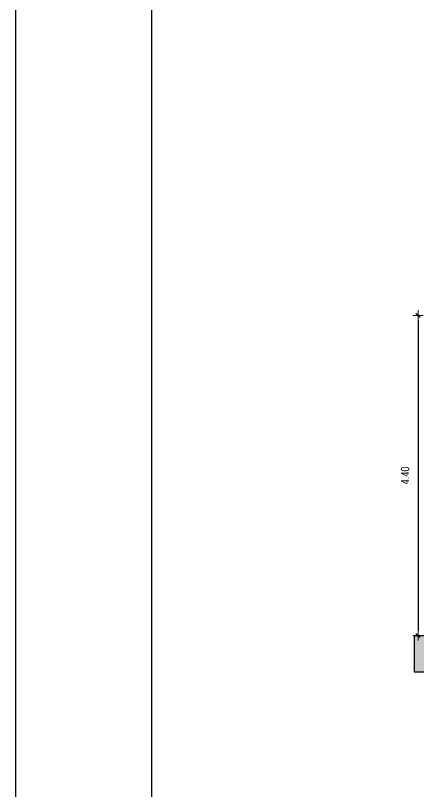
# Model space of a CAD drawing. Header units: millimetres. Extents: x -178 to 521, y -135 to 750.
# Drawn here: x -88.27 to -82.74, y 724.5 to 735.16 of the extents above; entities that cross this region are included whole.
import ezdxf

# ---------------------------------------------------------------- set-up
doc = ezdxf.new("R2010")
doc.units = ezdxf.units.MM
doc.header["$LTSCALE"] = 20
doc.header["$MEASUREMENT"] = 0
doc.header["$PDSIZE"] = -5
doc.linetypes.add('CONTINU', pattern=[0])
doc.layers.get('0').update_dxf_attribs({"linetype": 'CONTINUOUS'})
doc.layers.get('Defpoints').update_dxf_attribs({"linetype": 'CONTINUOUS'})
doc.layers.add('COTAS', color=7, linetype='CONTINUOUS')
doc.layers.add('E-Pen-C', color=4, linetype='CONTINUOUS', lineweight=15)
doc.layers.add('E-Pen-G', color=3, linetype='CONTINUOUS', lineweight=30)
doc.styles.add('F2', font='ARIALN.TTF')
doc.dimstyles.new('DIMENSION-1', dxfattribs={"dimtxt": 0.11, "dimasz": 0.07, "dimexe": 1, "dimexo": 0, "dimgap": 0.12, "dimtad": 1, "dimzin": 7, "dimdsep": 46, "dimtxsty": 'F2', "dimblk1": 'TRACO', "dimblk2": 'TRACO', "dimsah": 1, "dimcen": 1, "dimse1": 1, "dimse2": 1, "dimclrd": 256, "dimclre": 256, "dimclrt": 6, "dimadec": 0, "dimazin": 0, "dimtfac": 1, "dimtix": 1, "dimtmove": 2, "dimatfit": 3, "dimldrblk": 'TRACO', "dimfxl": 1, "dimtolj": 1, "dimtzin": 0, "dimarcsym": 0})

# ---------------------------------------------------------------- blocks, each defined once
blk = doc.blocks.new('TRACO')
at = {"layer": 'E-Pen-C'}
for p, q in [((-1, 0), (1, 0)), ((0, 1), (0, -1))]:
    blk.add_line(p, q, dxfattribs=at)
at = {"layer": 'E-Pen-G'}
blk.add_line((-0.42, -0.42), (0.42, 0.42), dxfattribs=at)
blk = doc.blocks.new('*D471')
at = {"linetype": 'Continuous', "lineweight": -2}
blk.add_line((-82.742, 730.973), (-82.742, 726.713), dxfattribs=at)
at = {"layer": 'Defpoints', "color": 0, "linetype": 'Continuous'}
for p in [(-82.305, 731.043), (-82.742, 726.643), (-82.305, 726.643)]:
    blk.add_point(p, dxfattribs=at)
at = {"linetype": 'Continuous', "lineweight": -2, "xscale": 0.07, "yscale": 0.07, "zscale": 0.07}
for p, rotation in [((-82.742, 731.043), 90), ((-82.742, 726.643), 270)]:
    blk.add_blockref('TRACO', p, dxfattribs=dict(at, rotation=rotation))
at = {"color": 6, "linetype": 'Continuous', "insert": (-82.918, 728.843), "char_height": 0.11, "attachment_point": 5, "rotation": 90, "style": 'F2'}
blk.add_mtext('\\A1;4.40', dxfattribs=at)

msp = doc.modelspace()

# ---------------------------------------------------------------- hatches: boundary and pattern name
at = {"layer": 'COTAS', "linetype": 'CONTINU'}
h = msp.add_hatch(dxfattribs=at)
h.set_pattern_fill('ANSI38', color=8, scale=0.25, style=0)
h.set_pattern_definition([(45, (-81.168553, 19.820703), (-0.0220970869, 0.0220970869), []), (135, (-81.168553, 19.820703), (-0.0662912607, 0.0220970869), [0.078125, -0.046875])])
h.paths.add_polyline_path([(-75.016, 726.143), (-75.016, 726.543), (-76.355, 726.543), (-76.355, 726.593), (-76.955, 726.593), (-76.955, 726.643), (-82.794, 726.643), (-82.794, 726.143)])

# ---------------------------------------------------------------- linework, layer by layer
at = {"color": 1, "linetype": 'Continuous'}
msp.add_line((-82.794, 726.643), (-76.955, 726.643), dxfattribs=at)
at = {"color": 8, "linetype": 'Continuous'}
msp.add_line((-82.794, 726.643), (-82.794, 726.143), dxfattribs=at)
at = {"color": 2}
msp.add_lwpolyline([(-88.273, 700.13), (-25.948, 700.13), (-25.948, 744.68), (-88.273, 744.68)], close=True, dxfattribs=at)
at = {"color": 5, "linetype": 'Continuous'}
msp.add_lwpolyline([(-86.398, 743.93), (-26.698, 743.93), (-26.698, 700.88), (-86.398, 700.88)], close=True, dxfattribs=at)
at = {"layer": 'COTAS', "color": 8, "linetype": 'CONTINU'}
msp.add_line((-82.794, 726.143), (-75.016, 726.143), dxfattribs=at)

# ---------------------------------------------------------------- dimensions: what is measured, and where the dimension line sits
at = {"color": 8, "linetype": 'Continuous'}
dim = msp.add_linear_dim(base=(-82.742, 726.643), p1=(-82.305, 731.043), p2=(-82.305, 726.643), angle=90, dimstyle='DIMENSION-1', override={"dimfxl": 0.15}, dxfattribs=at)
dim.commit()
dim.dimension.update_dxf_attribs({"geometry": '*D471', "text_midpoint": (-82.918, 728.843)})

doc.saveas('drawing.dxf')
